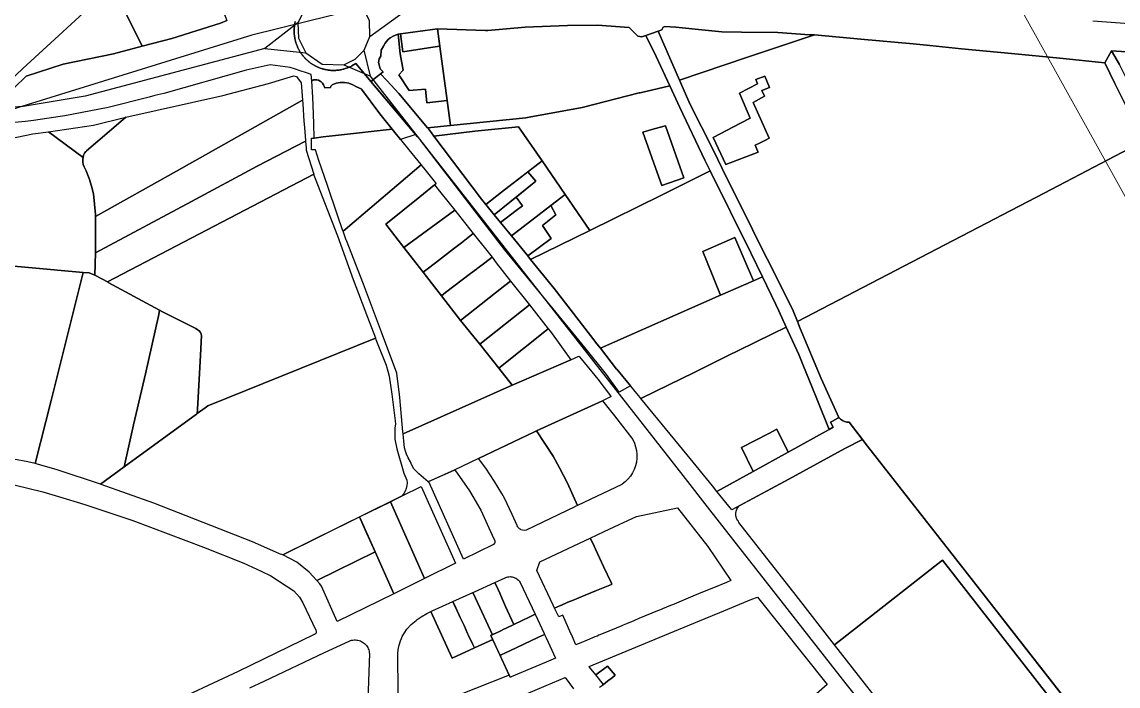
# Model space of a CAD drawing. Header units: metres. Extents: x 3 to 1027712, y 40 to 4430649.
# Drawn here: x 511066 to 511568, y 4410388 to 4410692 of the extents above; entities that cross this region are included whole.
import ezdxf

# ---------------------------------------------------------------- set-up
doc = ezdxf.new("R2010")
doc.units = ezdxf.units.M
doc.header["$MEASUREMENT"] = 0
doc.layers.add('A.ES.SDGC.CP.07003.cadastralparcel — CadastralParcel', color=1, linetype='Continuous')
doc.layers.add('Carreteras_5_km', color=2, linetype='Continuous', lineweight=30)
doc.layers.add('Tuberias_distribucion_agua_ABAQUA', color=5, linetype='Continuous', lineweight=30)
doc.layers.add('Zonas_Interes_Minero_5_km', color=7, linetype='Continuous', lineweight=9, true_color=0xc0fac1)

msp = doc.modelspace()

# ---------------------------------------------------------------- linework, layer by layer
at = {"layer": 'A.ES.SDGC.CP.07003.cadastralparcel — CadastralParcel', "color": 7, "linetype": 'Continuous', "flags": 128}
for points in [[(511023.87, 4410696.28), (511017.91, 4410703.42), (511027.14, 4410710.14), (511047.71, 4410725.11), (511052.93, 4410728.91), (511072.71, 4410743.3), (511076.06, 4410739.42), (511094.98, 4410717.69), (511101.27, 4410710.24), (511104.07, 4410707.68), (511105.14, 4410706.08), (511066.56, 4410670.48), (511054.62, 4410659.46), (511048.21, 4410667.13), (511032.6, 4410685.83), (511023.87, 4410696.28)], [(511121.11, 4410680.72), (511109.45, 4410704.61), (511111.53, 4410704.19), (511114.79, 4410705.59), (511116.89, 4410708.85), (511120.15, 4410711.17), (511139.95, 4410721.88), (511147.11, 4410725.97), (511159.87, 4410692.5), (511157.04, 4410691.28), (511134.71, 4410684.31), (511121.11, 4410680.72)], [(511057.05, 4410656.31), (511054.62, 4410659.46), (511066.56, 4410670.48), (511105.14, 4410706.08), (511105.47, 4410705.59), (511108.03, 4410704.89), (511109.45, 4410704.61), (511121.11, 4410680.72), (511108.08, 4410677.23), (511084.92, 4410672.6), (511067.97, 4410667.01), (511057.05, 4410656.31)], [(511256.4, 4410688.72), (511278.44, 4410687.99), (511279.49, 4410687.95), (511296.63, 4410689.47), (511315.93, 4410690.29), (511329.64, 4410690.33), (511344.16, 4410689.29), (511348.19, 4410685.3), (511350.03, 4410684.98), (511351.78, 4410685.62), (511356.49, 4410676.08), (511362.78, 4410662.65), (511349.23, 4410659.43), (511348.82, 4410659.34), (511322.63, 4410652.69), (511298.45, 4410648.21), (511296.85, 4410647.91), (511262.31, 4410644.5), (511260.79, 4410655.85), (511257.47, 4410680.68), (511256.4, 4410688.72)], [(511429.09, 4410685.97), (511398.34, 4410675.67), (511367.21, 4410665.24), (511357.51, 4410687.65), (511359.19, 4410688.27), (511359.72, 4410689.55), (511360.49, 4410689.79), (511365.51, 4410689.51), (511374.48, 4410688.59), (511386.64, 4410687.33), (511395.64, 4410687.22), (511412.27, 4410687.02), (511426.82, 4410685.9), (511429.09, 4410685.97)], [(511238.43, 4410686.23), (511239.34, 4410677.34), (511240.73, 4410669.74), (511238.72, 4410667.72), (511243.37, 4410660.43), (511250.97, 4410661.05), (511251.59, 4410654.85), (511260.79, 4410655.85), (511262.31, 4410644.5), (511251.83, 4410643.46), (511238.76, 4410659.08), (511233.17, 4410665), (511230.23, 4410668.07), (511231.48, 4410669.08), (511230.17, 4410670.41), (511229.65, 4410672.27), (511229.37, 4410673.31), (511229.71, 4410674.95), (511230.45, 4410676.15), (511230.68, 4410678.88), (511231.6, 4410680.8), (511232.37, 4410682.21), (511233.66, 4410683.74), (511234.73, 4410684.55), (511236.37, 4410685.52), (511238.43, 4410686.23)], [(511257.47, 4410680.68), (511260.79, 4410655.85), (511251.59, 4410654.85), (511250.97, 4410661.05), (511243.37, 4410660.43), (511238.72, 4410667.72), (511240.73, 4410669.74), (511239.34, 4410677.34), (511238.43, 4410686.23), (511239.4, 4410686.37), (511240.51, 4410678.24), (511254.23, 4410680.26), (511257.47, 4410680.74), (511257.47, 4410680.68)], [(511240.51, 4410678.24), (511239.4, 4410686.37), (511256.4, 4410688.72), (511257.47, 4410680.74), (511254.23, 4410680.26), (511240.51, 4410678.24)], [(511432.14, 4410528.59), (511440.26, 4410510.77), (511439.78, 4410510.5), (511437.31, 4410509.14), (511436.42, 4410508.65), (511437.68, 4410506.33), (511435.79, 4410505.29), (511430.39, 4410518.58), (511427.8, 4410524.96), (511423.98, 4410534.34), (511421.85, 4410539.58), (511416.13, 4410552.14), (511412.75, 4410559.56), (511411.38, 4410562.57), (511405.25, 4410575.18), (511399.93, 4410586.14), (511381.34, 4410623.66), (511378.88, 4410628.61), (511367.43, 4410652.69), (511362.78, 4410662.65), (511356.49, 4410676.08), (511351.78, 4410685.62), (511357.51, 4410687.65), (511367.21, 4410665.24), (511372.06, 4410654.04), (511382.68, 4410633.27), (511389, 4410620.29), (511399.85, 4410598.47), (511401.48, 4410595.19), (511413.3, 4410571.69), (511419.28, 4410559.56), (511421.27, 4410554.65), (511422.53, 4410551.54), (511432.14, 4410528.59)], [(511562.08, 4410673.21), (511566.63, 4410663.76), (511578.89, 4410639.26), (511579.8, 4410637.21), (511534.28, 4410613.51), (511492.58, 4410591.79), (511421.27, 4410554.65), (511419.28, 4410559.56), (511413.3, 4410571.69), (511401.48, 4410595.19), (511399.85, 4410598.47), (511389, 4410620.29), (511382.68, 4410633.27), (511372.06, 4410654.04), (511367.21, 4410665.24), (511398.34, 4410675.67), (511429.09, 4410685.97), (511450.24, 4410684.06), (511474.26, 4410681.79), (511481.84, 4410681.08), (511496.33, 4410679.55), (511519.3, 4410677.41), (511541.4, 4410675.24), (511562.08, 4410673.21)], [(511565.18, 4410678.7), (511635.03, 4410673.98), (511649.84, 4410655.43), (511653.62, 4410650.68), (511654.28, 4410649.86), (511655.9, 4410647.83), (511652.56, 4410646.18), (511648.46, 4410644.16), (511643.22, 4410641.57), (511605.31, 4410609.83), (511603.6, 4410608.4), (511600.76, 4410609.7), (511599.36, 4410611.1), (511596.87, 4410613.58), (511586.71, 4410635.69), (511571.94, 4410665.95), (511569.41, 4410671.12), (511568.77, 4410672.44), (511565.18, 4410678.7)], [(511179, 4410663.72), (511190.59, 4410667.13), (511191.8, 4410666.88), (511193.96, 4410664.05), (511194.57, 4410655.98), (511136.87, 4410623.59), (511099.8, 4410602.77), (511099.8, 4410603.64), (511098.81, 4410613.12), (511098, 4410616.73), (511096.89, 4410620.26), (511096.62, 4410620.97), (511095.47, 4410623.67), (511094.54, 4410625.55), (511094.14, 4410626.66), (511093.93, 4410627.83), (511093.93, 4410629), (511094.05, 4410629.83), (511094.3, 4410630.83), (511094.62, 4410631.55), (511094.74, 4410631.77), (511095.35, 4410632.61), (511095.62, 4410632.89), (511107.13, 4410642.57), (511113.67, 4410648.22), (511158.04, 4410658.15), (511179, 4410663.72)], [(511221.46, 4410661.18), (511221.66, 4410661.06), (511230.06, 4410649.75), (511235.64, 4410642.84), (511211.1, 4410640.01), (511204.09, 4410639.2), (511199.92, 4410638.73), (511199.7, 4410645.41), (511199.41, 4410653.73), (511199.28, 4410657.26), (511198.81, 4410664.85), (511199.28, 4410665.15), (511199.56, 4410665.29), (511200.02, 4410665.43), (511200.48, 4410665.44), (511201.14, 4410665.36), (511201.84, 4410665.18), (511202.67, 4410664.79), (511203.2, 4410664.39), (511203.78, 4410663.81), (511204.2, 4410663.15), (511204.55, 4410662.4), (511204.75, 4410661.72), (511207.38, 4410661.88), (511207.54, 4410662.42), (511207.95, 4410662.91), (511208.2, 4410663.07), (511210.03, 4410663.77), (511211.89, 4410664.12), (511213.85, 4410664.15), (511215.83, 4410663.82), (511217.7, 4410663.15), (511219.33, 4410662.23), (511221.46, 4410661.18)], [(511338.39, 4410532.91), (511338.5, 4410532.97), (511344.84, 4410525.23), (511339.65, 4410522.41), (511333.76, 4410530.46), (511323.83, 4410542.82), (511317.04, 4410551.28), (511287.11, 4410587.76), (511248.62, 4410637.72), (511247.26, 4410639.33), (511225.92, 4410664.56), (511230.23, 4410668.07), (511233.17, 4410665), (511238.76, 4410659.08), (511251.83, 4410643.46), (511252.24, 4410642.98), (511253.61, 4410641.17), (511254.77, 4410639.64), (511276.58, 4410610.77), (511278.54, 4410608.36), (511282.41, 4410603.6), (511285.25, 4410600.11), (511290.25, 4410593.97), (511297.72, 4410584.79), (511299.07, 4410583.14), (511309.88, 4410569.85), (511326.5, 4410548.31), (511329.41, 4410544.54), (511330.99, 4410542.49), (511338.39, 4410532.91)], [(511403.05, 4410632.55), (511403.2, 4410632.18), (511388.48, 4410626.53), (511382.64, 4410638.97), (511395.24, 4410645.55), (511399.61, 4410647.83), (511394.71, 4410659.33), (511403.02, 4410663.61), (511402.27, 4410665.46), (511406.35, 4410667.11), (511408.45, 4410661.89), (511404.99, 4410660.5), (511406.15, 4410657.85), (511400.93, 4410654.99), (511408.29, 4410638.59), (511406.69, 4410637.79), (511403.83, 4410636.36), (511401.88, 4410635.39), (511403.05, 4410632.55)], [(511403.05, 4410632.55), (511401.88, 4410635.39), (511403.83, 4410636.36), (511406.69, 4410637.79), (511408.29, 4410638.59), (511400.93, 4410654.99), (511406.15, 4410657.85), (511404.99, 4410660.5), (511408.45, 4410661.89), (511406.35, 4410667.11), (511402.27, 4410665.46), (511403.02, 4410663.61), (511394.71, 4410659.33), (511399.61, 4410647.83), (511395.24, 4410645.55), (511382.64, 4410638.97), (511388.48, 4410626.53), (511403.2, 4410632.18), (511403.05, 4410632.55)], [(511252.24, 4410642.98), (511251.83, 4410643.46), (511262.31, 4410644.5), (511296.85, 4410647.91), (511298.45, 4410648.21), (511322.63, 4410652.69), (511348.82, 4410659.34), (511349.23, 4410659.43), (511362.78, 4410662.65), (511367.43, 4410652.69), (511378.88, 4410628.61), (511381.34, 4410623.66), (511358.93, 4410612.62), (511326.12, 4410596.46), (511314.82, 4410612.91), (511304.31, 4410628.21), (511293.51, 4410643.92), (511273.56, 4410641.89), (511254.77, 4410639.64), (511253.61, 4410641.17), (511252.24, 4410642.98)], [(511099.79, 4410586.09), (511099.8, 4410586.34), (511099.8, 4410602.77), (511136.87, 4410623.59), (511194.57, 4410655.98), (511194.67, 4410654.51), (511194.68, 4410654.37), (511195.26, 4410646.49), (511195.47, 4410643.55), (511195.91, 4410637.65), (511195.94, 4410637.3), (511173.85, 4410625.81), (511143.74, 4410609.67), (511099.79, 4410586.09)], [(511113.67, 4410648.22), (511107.13, 4410642.57), (511095.62, 4410632.89), (511095.35, 4410632.61), (511094.74, 4410631.77), (511094.62, 4410631.55), (511094.3, 4410630.83), (511094.05, 4410629.83), (511078.31, 4410641.62), (511098.87, 4410644.61), (511113.67, 4410648.22)], [(511276.58, 4410610.77), (511254.77, 4410639.64), (511273.56, 4410641.89), (511293.51, 4410643.92), (511304.31, 4410628.21), (511301, 4410625.67), (511285.72, 4410613.9), (511278.54, 4410608.36), (511276.58, 4410610.77)], [(511357.08, 4410622.96), (511350.49, 4410641.47), (511355.69, 4410642.93), (511360.88, 4410644.38), (511369.2, 4410620.49), (511359.22, 4410616.96), (511357.08, 4410622.96)], [(511350.49, 4410641.47), (511357.08, 4410622.96), (511359.22, 4410616.96), (511369.2, 4410620.49), (511360.88, 4410644.38), (511355.69, 4410642.93), (511350.49, 4410641.47)], [(511211.1, 4410640.01), (511235.64, 4410642.84), (511239.53, 4410638.02), (511243.28, 4410633.36), (511248.72, 4410626.62), (511248.88, 4410626.42), (511215.16, 4410597.71), (511214.96, 4410597.54), (511213.16, 4410596.01), (511213.08, 4410596.23), (511210.61, 4410603.44), (511205.98, 4410617.03), (511202.12, 4410628.43), (511200.47, 4410633.35), (511198.72, 4410633.25), (511198.64, 4410638.65), (511199.92, 4410638.73), (511204.09, 4410639.2), (511211.1, 4410640.01)], [(511099.8, 4410575.81), (511099.39, 4410575.98), (511099.79, 4410586.09), (511143.74, 4410609.67), (511173.85, 4410625.81), (511195.94, 4410637.3), (511196.18, 4410634.07), (511196.26, 4410633.11), (511199.72, 4410622.18), (511105.28, 4410572.81), (511099.8, 4410575.81)], [(511240.68, 4410503.35), (511240.6, 4410504.26), (511239.17, 4410519.88), (511237.76, 4410531.09), (511230.69, 4410549.84), (511222.56, 4410571.86), (511214.66, 4410591.83), (511214.61, 4410591.94), (511214.27, 4410592.87), (511213.61, 4410594.69), (511213.46, 4410595.11), (511213.16, 4410596.01), (511214.96, 4410597.54), (511215.16, 4410597.71), (511248.88, 4410626.42), (511249.29, 4410625.92), (511250.01, 4410625.02), (511254.83, 4410619.04), (511255.84, 4410617.81), (511255.1, 4410617.31), (511248.29, 4410611.79), (511232.77, 4410599.22), (511240.99, 4410588.66), (511246.45, 4410581.64), (511249.87, 4410577.25), (511253.93, 4410572.03), (511258.2, 4410566.53), (511267.01, 4410555.21), (511275.78, 4410544.34), (511284.45, 4410533.36), (511290.61, 4410525.54), (511240.68, 4410503.35)], [(511292.41, 4410611.66), (511301.42, 4410618.91), (511297.77, 4410623.18), (511301, 4410625.67), (511304.31, 4410628.21), (511314.82, 4410612.91), (511308.31, 4410607.89), (511290.25, 4410593.97), (511285.25, 4410600.11), (511292.43, 4410605.5), (511295.37, 4410607.71), (511292.41, 4410611.66)], [(511105.62, 4410572.62), (511105.28, 4410572.81), (511199.72, 4410622.18), (511199.84, 4410621.79), (511200.45, 4410620.2), (511210.57, 4410593.88), (511217.84, 4410574.01), (511224.32, 4410556.76), (511227.96, 4410547.17), (511228.01, 4410547.03), (511151.24, 4410516.08), (511150.06, 4410515.21), (511146.31, 4410512.56), (511146.44, 4410514.48), (511147.82, 4410539.26), (511148.29, 4410548.26), (511148.2, 4410548.99), (511147.89, 4410549.72), (511147.4, 4410550.37), (511145.67, 4410551.52), (511130.47, 4410559.16), (511129.12, 4410559.87), (511105.62, 4410572.62)], [(511301.42, 4410618.91), (511289.61, 4410609.4), (511282.41, 4410603.6), (511278.54, 4410608.36), (511285.72, 4410613.9), (511297.77, 4410623.18), (511301.42, 4410618.91)], [(511309.88, 4410569.85), (511299.07, 4410583.14), (511326.12, 4410596.46), (511358.93, 4410612.62), (511381.34, 4410623.66), (511399.93, 4410586.14), (511405.25, 4410575.18), (511401.15, 4410573.38), (511392.65, 4410593.12), (511377.9, 4410586.73), (511379.88, 4410581.87), (511386.05, 4410566.73), (511385.03, 4410566.28), (511330.99, 4410542.49), (511329.41, 4410544.54), (511326.5, 4410548.31), (511309.88, 4410569.85)], [(511240.99, 4410588.66), (511232.77, 4410599.22), (511248.29, 4410611.79), (511255.1, 4410617.31), (511258.01, 4410613.63), (511264.28, 4410605.73), (511240.99, 4410588.66)], [(511289.61, 4410609.4), (511292.41, 4410611.66), (511295.37, 4410607.71), (511292.43, 4410605.5), (511285.25, 4410600.11), (511282.41, 4410603.6), (511289.61, 4410609.4)], [(511299.07, 4410583.14), (511297.72, 4410584.79), (511308.46, 4410592.76), (511304.44, 4410598.63), (511310.62, 4410603.57), (511308.31, 4410607.89), (511314.82, 4410612.91), (511326.12, 4410596.46), (511299.07, 4410583.14)], [(511249.87, 4410577.25), (511246.45, 4410581.64), (511240.99, 4410588.66), (511264.28, 4410605.73), (511272.81, 4410594.98), (511267.36, 4410590.77), (511266.11, 4410589.8), (511263.77, 4410587.99), (511255.56, 4410581.64), (511251.69, 4410578.65), (511249.87, 4410577.25)], [(511297.72, 4410584.79), (511290.25, 4410593.97), (511308.31, 4410607.89), (511310.62, 4410603.57), (511304.44, 4410598.63), (511308.46, 4410592.76), (511297.72, 4410584.79)], [(511258.2, 4410566.53), (511253.93, 4410572.03), (511249.87, 4410577.25), (511251.69, 4410578.65), (511255.56, 4410581.64), (511263.77, 4410587.99), (511266.11, 4410589.8), (511267.36, 4410590.77), (511272.81, 4410594.98), (511281.41, 4410584.13), (511278.13, 4410581.64), (511275.6, 4410579.72), (511274.96, 4410579.23), (511274.58, 4410578.95), (511274.28, 4410578.72), (511271.53, 4410576.64), (511260.14, 4410568), (511258.2, 4410566.53)], [(511379.88, 4410581.87), (511377.9, 4410586.73), (511392.65, 4410593.12), (511401.15, 4410573.38), (511386.05, 4410566.73), (511379.88, 4410581.87)], [(511267.01, 4410555.21), (511258.2, 4410566.53), (511260.14, 4410568), (511271.53, 4410576.64), (511274.28, 4410578.72), (511274.58, 4410578.95), (511274.96, 4410579.23), (511275.6, 4410579.72), (511278.13, 4410581.64), (511281.41, 4410584.13), (511283.32, 4410581.64), (511289.78, 4410573.2), (511287.19, 4410571.15), (511283.03, 4410567.87), (511267.01, 4410555.21)], [(511040.12, 4410495.19), (511039.59, 4410495.24), (511040.04, 4410500.89), (511041.84, 4410521.85), (511043.19, 4410562.82), (511043.58, 4410571.97), (511043.76, 4410575.77), (511043.42, 4410578.12), (511042.27, 4410581.95), (511094.15, 4410577.23), (511094, 4410576.56), (511079.4, 4410518.61), (511072.2, 4410489.69), (511068.85, 4410490.41), (511055.5, 4410492.96), (511040.88, 4410495.08), (511040.12, 4410495.19)], [(511082.17, 4410486.75), (511072.2, 4410489.69), (511079.4, 4410518.61), (511094, 4410576.56), (511094.15, 4410577.23), (511096.93, 4410576.98), (511099.39, 4410575.98), (511099.8, 4410575.81), (511105.28, 4410572.81), (511105.62, 4410572.62), (511129.12, 4410559.87), (511128.76, 4410558), (511122.66, 4410530.69), (511117.18, 4410507.39), (511112.9, 4410488.22), (511102.02, 4410480.29), (511082.17, 4410486.75)], [(511338.39, 4410532.91), (511330.99, 4410542.49), (511385.03, 4410566.28), (511386.05, 4410566.73), (511401.15, 4410573.38), (511405.25, 4410575.18), (511411.38, 4410562.57), (511412.75, 4410559.56), (511416.13, 4410552.14), (511409.91, 4410549.09), (511394.21, 4410541.4), (511389.58, 4410539.13), (511373.89, 4410531.43), (511362.35, 4410525.77), (511349.54, 4410519.5), (511348.62, 4410520.62), (511347.68, 4410521.77), (511344.91, 4410525.14), (511338.5, 4410532.97), (511338.39, 4410532.91)], [(511275.78, 4410544.34), (511267.01, 4410555.21), (511283.03, 4410567.87), (511287.19, 4410571.15), (511289.78, 4410573.2), (511298.51, 4410562.36), (511275.78, 4410544.34)], [(511112.9, 4410488.22), (511117.18, 4410507.39), (511122.66, 4410530.69), (511128.76, 4410558), (511129.12, 4410559.87), (511130.47, 4410559.16), (511145.67, 4410551.52), (511147.4, 4410550.37), (511147.89, 4410549.72), (511148.2, 4410548.99), (511148.29, 4410548.26), (511147.82, 4410539.26), (511146.44, 4410514.48), (511146.31, 4410512.56), (511145.97, 4410512.32), (511112.9, 4410488.22)], [(511284.45, 4410533.36), (511275.78, 4410544.34), (511298.51, 4410562.36), (511307.17, 4410551.36), (511284.45, 4410533.36)], [(511290.62, 4410525.54), (511284.45, 4410533.36), (511307.17, 4410551.36), (511308.09, 4410550.1), (511317.41, 4410537.22), (511294.86, 4410527.4), (511290.62, 4410525.54)], [(511370.73, 4410493.66), (511349.54, 4410519.5), (511362.35, 4410525.77), (511373.89, 4410531.43), (511389.58, 4410539.13), (511394.21, 4410541.4), (511409.91, 4410549.09), (511416.13, 4410552.14), (511421.85, 4410539.58), (511423.98, 4410534.34), (511427.8, 4410524.96), (511430.39, 4410518.58), (511435.79, 4410505.29), (511417, 4410494.91), (511411.87, 4410505.36), (511408.16, 4410503.45), (511395.65, 4410497.01), (511401.03, 4410486.11), (511384.4, 4410476.93), (511382.29, 4410479.55), (511370.73, 4410493.66)], [(511102.36, 4410480.17), (511102.02, 4410480.29), (511112.9, 4410488.22), (511145.97, 4410512.32), (511146.31, 4410512.56), (511150.06, 4410515.21), (511151.24, 4410516.08), (511228.01, 4410547.03), (511228.22, 4410546.47), (511228.82, 4410544.88), (511232.84, 4410534.67), (511233.67, 4410532), (511234.32, 4410529.68), (511235.54, 4410521.51), (511236.97, 4410509.18), (511237.11, 4410507.71), (511236.9, 4410506.08), (511236.86, 4410500.81), (511237.76, 4410496.5), (511240.99, 4410485.27), (511242.39, 4410482.07), (511242.48, 4410480.79), (511242.39, 4410479.57), (511242.08, 4410478.26), (511241.59, 4410477.08), (511240.94, 4410476.02), (511240.29, 4410474.93), (511236.8, 4410473.18), (511185.51, 4410447.95), (511183.97, 4410448.42), (511176.8, 4410451.55), (511171.64, 4410453.79), (511126.54, 4410471.54), (511102.36, 4410480.17)], [(511321.41, 4410538.54), (511322.18, 4410537.61), (511329.82, 4410528.37), (511335.68, 4410520.72), (511335.88, 4410520.46), (511332, 4410518.45), (511301.68, 4410504.63), (511300.79, 4410504.23), (511275.25, 4410492.04), (511264.06, 4410486.7), (511252.17, 4410481.36), (511247.89, 4410484.99), (511246.67, 4410486.16), (511245.56, 4410487.29), (511244.7, 4410488.95), (511243.97, 4410490.5), (511243.04, 4410492.29), (511242.28, 4410493.91), (511241.71, 4410495.29), (511241.35, 4410496.93), (511240.97, 4410500.12), (511240.7, 4410503.1), (511240.68, 4410503.35), (511290.61, 4410525.54), (511294.86, 4410527.4), (511317.41, 4410537.22), (511321.1, 4410538.92), (511321.41, 4410538.54)], [(511320.48, 4410470.42), (511315.95, 4410480.71), (511312.31, 4410487.78), (511309.33, 4410493.01), (511301.68, 4410504.63), (511332, 4410518.45), (511337.42, 4410511.46), (511345.82, 4410500.66), (511346.59, 4410499.06), (511347.16, 4410497.38), (511347.55, 4410495.65), (511347.74, 4410493.89), (511347.72, 4410492.12), (511347.51, 4410490.36), (511347.11, 4410488.67), (511347.1, 4410488.64), (511346.5, 4410486.97), (511345.72, 4410485.38), (511344.76, 4410483.89), (511343.64, 4410482.52), (511342.38, 4410481.28), (511340.98, 4410480.2), (511340.85, 4410480.11), (511320.48, 4410470.42)], [(511437.68, 4410506.33), (511436.42, 4410508.65), (511437.31, 4410509.14), (511439.78, 4410510.5), (511440.26, 4410510.77), (511440.99, 4410509.99), (511441.85, 4410509.37), (511442.23, 4410509.17), (511442.8, 4410508.93), (511443.83, 4410508.68), (511444.88, 4410508.62), (511451.03, 4410500.75), (511442.97, 4410496.56), (511417.26, 4410482.61), (511391.21, 4410468.46), (511388.44, 4410471.9), (511384.4, 4410476.93), (511401.03, 4410486.11), (511417, 4410494.91), (511435.79, 4410505.29), (511437.68, 4410506.33)], [(511300.8, 4410504.23), (511301.68, 4410504.63), (511309.33, 4410493.01), (511312.31, 4410487.78), (511315.95, 4410480.71), (511320.48, 4410470.42), (511319.52, 4410469.96), (511319.35, 4410469.88), (511297.01, 4410459.25), (511296.21, 4410459.1), (511295.4, 4410459.15), (511294.62, 4410459.4), (511294.51, 4410459.45), (511293.92, 4410459.83), (511293.33, 4410460.39), (511293.15, 4410460.68), (511292.96, 4410461.12), (511292.85, 4410461.36), (511290.68, 4410466.37), (511287.06, 4410473.89), (511285.91, 4410476), (511282.56, 4410481.52), (511278.5, 4410487.55), (511275.25, 4410492.03), (511300.8, 4410504.23)], [(511401.03, 4410486.11), (511395.65, 4410497.01), (511408.16, 4410503.45), (511411.87, 4410505.36), (511417, 4410494.91), (511401.03, 4410486.11)], [(511264.23, 4410486.78), (511264.28, 4410486.8), (511271.11, 4410477.21), (511272.65, 4410474.58), (511275.87, 4410469.13), (511276.31, 4410468.29), (511281.52, 4410456.87), (511282.63, 4410454.3), (511282.71, 4410453.78), (511282.65, 4410453.46), (511282.58, 4410453.27), (511282.27, 4410452.84), (511282, 4410452.65), (511268.27, 4410445.87), (511252.56, 4410481), (511252.36, 4410481.44), (511264.06, 4410486.7), (511264.23, 4410486.78)], [(511264.68, 4410444.1), (511250.52, 4410437.1), (511234.82, 4410472.2), (511236.8, 4410473.18), (511240.29, 4410474.93), (511248.97, 4410479.22), (511264.68, 4410444.1)], [(511223.29, 4410459.31), (511220.64, 4410465.23), (511234.82, 4410472.2), (511250.52, 4410437.1), (511236.35, 4410430.11), (511227.79, 4410449.25), (511223.29, 4410459.31)], [(511312.78, 4410424.76), (511313.14, 4410424.91), (511316.17, 4410426.15), (511318.17, 4410426.97), (511324.09, 4410429.41), (511329.24, 4410431.52), (511336.14, 4410434.35), (511336.28, 4410434.41), (511335.93, 4410435.17), (511332.47, 4410442.55), (511328.76, 4410450.45), (511327.48, 4410453.18), (511326.35, 4410455.6), (511332.78, 4410458.58), (511339.6, 4410461.74), (511347.56, 4410465.43), (511366.27, 4410469.42), (511380.17, 4410451.77), (511390.76, 4410436.13), (511388.7, 4410435.28), (511382.79, 4410432.83), (511376.32, 4410430.15), (511375.71, 4410429.89), (511374.49, 4410429.39), (511364.82, 4410425.38), (511364.02, 4410425.05), (511363.11, 4410424.67), (511359.46, 4410423.16), (511358.78, 4410422.87), (511358.04, 4410422.57), (511357.24, 4410422.24), (511348.64, 4410418.67), (511348.01, 4410418.41), (511347.22, 4410418.08), (511346.34, 4410417.72), (511342.95, 4410416.31), (511342.14, 4410415.97), (511341.47, 4410415.69), (511340.79, 4410415.42), (511332.29, 4410411.89), (511330.23, 4410411.04), (511329.46, 4410410.72), (511328.54, 4410410.34), (511324.91, 4410408.83), (511323.9, 4410408.41), (511323.18, 4410408.11), (511319.8, 4410406.71), (511317.75, 4410411.42), (511317.54, 4410411.89), (511313.87, 4410420.33), (511311.94, 4410419.56), (511310.82, 4410421.98), (511310.06, 4410423.54), (511312.78, 4410424.76)], [(511201.11, 4410436.07), (511197.61, 4410440), (511191.91, 4410444.5), (511185.51, 4410447.95), (511220.64, 4410465.23), (511227.79, 4410449.25), (511201.11, 4410436.07)], [(511312.78, 4410424.76), (511310.06, 4410423.54), (511309.45, 4410424.8), (511301.95, 4410440.67), (511303.33, 4410444.72), (511326.35, 4410455.6), (511327.48, 4410453.18), (511328.76, 4410450.45), (511332.47, 4410442.55), (511335.93, 4410435.17), (511336.28, 4410434.41), (511336.14, 4410434.35), (511329.24, 4410431.52), (511324.09, 4410429.41), (511318.17, 4410426.97), (511316.17, 4410426.15), (511313.14, 4410424.91), (511312.78, 4410424.76)], [(511227.79, 4410449.25), (511236.35, 4410430.11), (511210.45, 4410417.32), (511203.21, 4410433.5), (511202.44, 4410434.58), (511201.11, 4410436.07), (511227.79, 4410449.25)], [(511568.89, 4410253.05), (511556.38, 4410261.86), (511469.55, 4410366.65), (511438.21, 4410406.74), (511487.65, 4410445.38), (511605.9, 4410294.13), (511568.89, 4410253.05)], [(511273.08, 4410430.87), (511273.38, 4410431.01), (511282.7, 4410435.25), (511283.98, 4410432.39), (511284.94, 4410430.27), (511285.72, 4410428.53), (511287.61, 4410424.31), (511291.34, 4410416.02), (511287.89, 4410414.36), (511286.76, 4410413.81), (511285.4, 4410413.16), (511282.76, 4410411.89), (511282.3, 4410411.67), (511282.01, 4410411.52), (511281.54, 4410411.3), (511273.84, 4410428), (511272.61, 4410430.66), (511273.08, 4410430.87)], [(511283.98, 4410432.39), (511282.7, 4410435.25), (511287.35, 4410437.37), (511287.78, 4410437.56), (511288.23, 4410437.7), (511288.68, 4410437.81), (511289.15, 4410437.88), (511289.62, 4410437.9), (511290.09, 4410437.88), (511290.55, 4410437.83), (511291.01, 4410437.73), (511291.46, 4410437.59), (511291.89, 4410437.42), (511292.31, 4410437.2), (511292.71, 4410436.95), (511293.08, 4410436.67), (511293.43, 4410436.35), (511293.75, 4410436.01), (511294.04, 4410435.64), (511294.29, 4410435.24), (511301.07, 4410420.71), (511298.32, 4410419.38), (511295.19, 4410417.87), (511291.34, 4410416.02), (511287.61, 4410424.31), (511285.72, 4410428.53), (511284.94, 4410430.27), (511283.98, 4410432.39)], [(511281.54, 4410411.3), (511281.35, 4410411.21), (511280.9, 4410411), (511281.72, 4410409.2), (511273.28, 4410405.31), (511272.45, 4410407.11), (511270.62, 4410411.02), (511270.22, 4410411.89), (511268.55, 4410415.47), (511266.85, 4410419.13), (511264.78, 4410423.59), (511264.69, 4410423.78), (511263.43, 4410426.48), (511272.61, 4410430.66), (511273.84, 4410428), (511281.54, 4410411.3)], [(511263.13, 4410400.63), (511253.4, 4410421.92), (511253.98, 4410422.18), (511263.43, 4410426.48), (511264.78, 4410423.59), (511266.85, 4410419.13), (511268.55, 4410415.47), (511270.22, 4410411.89), (511270.62, 4410411.02), (511272.45, 4410407.11), (511273.28, 4410405.31), (511263.13, 4410400.63)], [(511263.13, 4410400.63), (511273.28, 4410405.31), (511281.72, 4410409.2), (511281.82, 4410408.97), (511289.21, 4410392.82), (511242.16, 4410374.24), (511238.52, 4410373.19), (511238.23, 4410400.65), (511238.25, 4410402.57), (511238.46, 4410404.6), (511238.87, 4410406.6), (511239.48, 4410408.55), (511239.89, 4410409.59), (511240.27, 4410410.43), (511241.24, 4410412.23), (511242.34, 4410413.86), (511242.38, 4410413.92), (511244.42, 4410415.99), (511246.62, 4410417.88), (511247.06, 4410418.22), (511248.99, 4410419.57), (511251.46, 4410421.06), (511253.4, 4410421.92), (511263.13, 4410400.63)], [(511281.35, 4410411.21), (511282.3, 4410411.67), (511282.76, 4410411.89), (511285.4, 4410413.16), (511286.76, 4410413.81), (511287.89, 4410414.36), (511291.34, 4410416.02), (511295.19, 4410417.87), (511298.32, 4410419.38), (511301.07, 4410420.71), (511305.19, 4410411.89), (511305.38, 4410411.49), (511302.71, 4410410.22), (511289.6, 4410403.97), (511285.54, 4410402.04), (511285.09, 4410401.82), (511280.9, 4410411), (511281.35, 4410411.21)], [(511290.14, 4410391.97), (511289.77, 4410391.8), (511289.21, 4410392.82), (511285.09, 4410401.82), (511285.54, 4410402.04), (511289.6, 4410403.97), (511302.71, 4410410.22), (511305.38, 4410411.49), (511306.11, 4410409.92), (511310.47, 4410400.58), (511306.11, 4410398.73), (511290.14, 4410391.97)], [(511328.98, 4410392.88), (511334.33, 4410396.99), (511337.84, 4410392.8), (511336.54, 4410391.79), (511334.34, 4410390.08), (511332.45, 4410388.6), (511328.98, 4410392.88)]]:
    msp.add_lwpolyline(points, close=True, dxfattribs=at)
for points in [[(511191.27, 4410692.02), (511191.2, 4410691.71), (511191.13, 4410691.4), (511191.07, 4410691.1), (511191.01, 4410690.79), (511190.96, 4410690.47), (511190.92, 4410690.16), (511190.88, 4410689.85), (511190.84, 4410689.54), (511190.81, 4410689.22), (511190.79, 4410688.91), (511190.77, 4410688.59), (511190.76, 4410688.28), (511190.75, 4410687.96), (511190.75, 4410687.33), (511190.76, 4410687.02), (511190.78, 4410686.7), (511190.8, 4410686.39), (511190.83, 4410686.07), (511190.86, 4410685.76), (511190.9, 4410685.45), (511190.94, 4410685.14), (511190.99, 4410684.82), (511191.04, 4410684.51), (511191.1, 4410684.2), (511191.16, 4410683.89), (511191.23, 4410683.59), (511191.31, 4410683.28), (511191.39, 4410682.98), (511191.47, 4410682.67), (511191.56, 4410682.37), (511191.66, 4410682.07), (511191.76, 4410681.77), (511191.87, 4410681.48), (511191.98, 4410681.18), (511192.1, 4410680.89), (511192.22, 4410680.6), (511192.34, 4410680.31), (511192.48, 4410680.02), (511192.61, 4410679.74), (511192.76, 4410679.46), (511192.9, 4410679.18), (511193.05, 4410678.9), (511193.21, 4410678.63), (511193.37, 4410678.36), (511193.54, 4410678.09), (511193.71, 4410677.83), (511193.88, 4410677.56), (511194.06, 4410677.3), (511194.25, 4410677.05), (511194.63, 4410676.55), (511194.83, 4410676.3), (511195.03, 4410676.06), (511195.23, 4410675.82), (511195.44, 4410675.58), (511195.66, 4410675.35), (511195.88, 4410675.13), (511196.1, 4410674.9), (511196.32, 4410674.68), (511196.55, 4410674.47), (511196.79, 4410674.25), (511197.02, 4410674.05), (511197.26, 4410673.84), (511197.51, 4410673.64), (511197.75, 4410673.45), (511198.01, 4410673.26), (511198.26, 4410673.07), (511198.78, 4410672.71), (511199.04, 4410672.54), (511199.31, 4410672.37), (511199.85, 4410672.05), (511200.12, 4410671.89), (511200.4, 4410671.74), (511200.68, 4410671.6), (511200.97, 4410671.46), (511201.25, 4410671.33), (511201.54, 4410671.2), (511201.83, 4410671.07), (511202.12, 4410670.95), (511202.41, 4410670.84), (511202.71, 4410670.73), (511203.31, 4410670.53), (511203.6, 4410670.43), (511203.91, 4410670.35), (511204.21, 4410670.26), (511204.52, 4410670.19), (511204.83, 4410670.11), (511205.12, 4410670.05), (511205.75, 4410669.93), (511206.06, 4410669.88), (511206.38, 4410669.83), (511206.68, 4410669.79), (511206.99, 4410669.76), (511207.32, 4410669.73), (511207.62, 4410669.71), (511207.94, 4410669.69), (511208.25, 4410669.68), (511208.58, 4410669.67), (511209.21, 4410669.67), (511209.52, 4410669.68), (511209.84, 4410669.7), (511210.15, 4410669.72), (511210.46, 4410669.74), (511210.78, 4410669.78), (511211.09, 4410669.81), (511211.4, 4410669.86), (511211.71, 4410669.9), (511212.03, 4410669.96), (511212.33, 4410670.02), (511212.64, 4410670.08), (511213.26, 4410670.22), (511213.55, 4410670.3), (511213.86, 4410670.39), (511214.16, 4410670.48), (511214.77, 4410670.68), (511215.05, 4410670.79), (511215.35, 4410670.9), (511215.64, 4410671.01), (511215.93, 4410671.14), (511216.22, 4410671.26), (511216.52, 4410671.39), (511216.79, 4410671.53), (511217.23, 4410671.76), (511218.97, 4410672.8), (511222.94, 4410668.08), (511225.92, 4410664.56), (511246.42, 4410640.33), (511239.53, 4410638.02), (511235.64, 4410642.84), (511230.06, 4410649.75), (511221.66, 4410661.06), (511221.46, 4410661.18), (511219.33, 4410662.23), (511217.7, 4410663.15), (511215.83, 4410663.82), (511213.85, 4410664.15), (511211.89, 4410664.12), (511210.03, 4410663.77), (511208.2, 4410663.07), (511207.95, 4410662.91), (511207.54, 4410662.42), (511207.38, 4410661.88), (511204.75, 4410661.72), (511204.55, 4410662.4), (511204.2, 4410663.15), (511203.78, 4410663.81), (511203.2, 4410664.39), (511202.67, 4410664.79), (511201.84, 4410665.18), (511201.14, 4410665.36), (511200.48, 4410665.44), (511200.02, 4410665.43), (511199.56, 4410665.29), (511199.28, 4410665.15), (511198.81, 4410664.85), (511198.62, 4410667.88), (511196.42, 4410668.6), (511193.56, 4410669.52), (511190.85, 4410670.4), (511188.93, 4410671.02), (511179.8, 4410672.23), (511168.84, 4410669.8), (511131.09, 4410659.15), (511126.98, 4410658.13), (511124.41, 4410657.49), (511105.52, 4410652.77), (511085.66, 4410648.92), (511083.6, 4410648.51), (511071.42, 4410646.78), (511067.64, 4410646.24), (511036.95, 4410643.55)], [(511057.05, 4410656.31), (511067.97, 4410667.01), (511084.92, 4410672.6), (511108.08, 4410677.23), (511121.11, 4410680.72), (511134.71, 4410684.31), (511157.04, 4410691.28), (511159.87, 4410692.5)], [(511635.03, 4410673.98), (511565.18, 4410678.7), (511562.08, 4410673.21), (511541.4, 4410675.24), (511519.3, 4410677.41), (511496.33, 4410679.55), (511481.84, 4410681.08), (511474.26, 4410681.79), (511450.24, 4410684.06), (511429.09, 4410685.97), (511426.82, 4410685.9), (511412.27, 4410687.02), (511395.64, 4410687.22), (511386.64, 4410687.33), (511374.48, 4410688.59), (511365.51, 4410689.51), (511360.49, 4410689.79), (511359.72, 4410689.55), (511359.19, 4410688.27), (511357.51, 4410687.65), (511351.78, 4410685.62), (511350.03, 4410684.98), (511348.19, 4410685.3), (511344.16, 4410689.29), (511329.64, 4410690.33), (511315.93, 4410690.29), (511296.63, 4410689.47), (511279.49, 4410687.95), (511278.44, 4410687.99), (511256.4, 4410688.72), (511238.43, 4410686.23), (511236.37, 4410685.52), (511234.73, 4410684.55), (511233.66, 4410683.74), (511232.37, 4410682.21), (511231.6, 4410680.8), (511230.68, 4410678.88), (511230.45, 4410676.15), (511229.71, 4410674.95), (511229.37, 4410673.31), (511229.65, 4410672.27), (511230.17, 4410670.41), (511231.48, 4410669.08), (511225.92, 4410664.56), (511222.94, 4410668.08), (511218.97, 4410672.8), (511217.23, 4410671.76), (511216.79, 4410671.53), (511216.52, 4410671.39), (511216.22, 4410671.26), (511215.93, 4410671.14), (511215.64, 4410671.01), (511215.35, 4410670.9), (511215.05, 4410670.79), (511214.77, 4410670.68), (511214.16, 4410670.48), (511213.86, 4410670.39), (511213.55, 4410670.3), (511213.26, 4410670.22), (511212.64, 4410670.08), (511212.33, 4410670.02), (511212.03, 4410669.96), (511211.71, 4410669.9), (511211.4, 4410669.86), (511211.09, 4410669.81), (511210.78, 4410669.78), (511210.46, 4410669.74), (511210.15, 4410669.72), (511209.84, 4410669.7), (511209.52, 4410669.68), (511209.21, 4410669.67), (511208.58, 4410669.67), (511208.25, 4410669.68), (511207.94, 4410669.69), (511207.62, 4410669.71), (511207.32, 4410669.73), (511206.99, 4410669.76), (511206.68, 4410669.79), (511206.38, 4410669.83), (511206.06, 4410669.88), (511205.75, 4410669.93), (511205.12, 4410670.05), (511204.83, 4410670.11), (511204.52, 4410670.19), (511204.21, 4410670.26), (511203.91, 4410670.35), (511203.6, 4410670.43), (511203.31, 4410670.53), (511202.71, 4410670.73), (511202.41, 4410670.84), (511202.12, 4410670.95), (511201.83, 4410671.07), (511201.54, 4410671.2), (511201.25, 4410671.33), (511200.97, 4410671.46), (511200.68, 4410671.6), (511200.4, 4410671.74), (511200.12, 4410671.89), (511199.85, 4410672.05), (511199.31, 4410672.37), (511199.04, 4410672.54), (511198.78, 4410672.71), (511198.26, 4410673.07), (511198.01, 4410673.26), (511197.75, 4410673.45), (511197.51, 4410673.64), (511197.26, 4410673.84), (511197.02, 4410674.05), (511196.79, 4410674.25), (511196.55, 4410674.47), (511196.32, 4410674.68), (511196.1, 4410674.9), (511195.88, 4410675.13), (511195.66, 4410675.35), (511195.44, 4410675.58), (511195.23, 4410675.82), (511195.03, 4410676.06), (511194.83, 4410676.3), (511194.63, 4410676.55), (511194.25, 4410677.05), (511194.06, 4410677.3), (511193.88, 4410677.56), (511193.71, 4410677.83), (511193.54, 4410678.09), (511193.37, 4410678.36), (511193.21, 4410678.63), (511193.05, 4410678.9), (511192.9, 4410679.18), (511192.76, 4410679.46), (511192.61, 4410679.74), (511192.48, 4410680.02), (511192.34, 4410680.31), (511192.22, 4410680.6), (511192.1, 4410680.89), (511191.98, 4410681.18), (511191.87, 4410681.48), (511191.76, 4410681.77), (511191.66, 4410682.07), (511191.56, 4410682.37), (511191.47, 4410682.67), (511191.39, 4410682.98), (511191.31, 4410683.28), (511191.23, 4410683.59), (511191.16, 4410683.89), (511191.1, 4410684.2), (511191.04, 4410684.51), (511190.99, 4410684.82), (511190.94, 4410685.14), (511190.9, 4410685.45), (511190.86, 4410685.76), (511190.83, 4410686.07), (511190.8, 4410686.39), (511190.78, 4410686.7), (511190.76, 4410687.02), (511190.75, 4410687.33), (511190.75, 4410687.96), (511190.76, 4410688.28), (511190.77, 4410688.59), (511190.79, 4410688.91), (511190.81, 4410689.22), (511190.84, 4410689.54), (511190.88, 4410689.85), (511190.92, 4410690.16), (511190.96, 4410690.47), (511191.01, 4410690.79), (511191.07, 4410691.1), (511191.13, 4410691.4), (511191.2, 4410691.71), (511191.27, 4410692.02)], [(511578.89, 4410639.26), (511566.63, 4410663.76), (511562.08, 4410673.21), (511565.18, 4410678.7), (511568.77, 4410672.44)], [(511055.44, 4410637.46), (511071.05, 4410640.6), (511078.31, 4410641.62), (511078.31, 4410641.62), (511094.05, 4410629.83), (511093.93, 4410629), (511093.93, 4410627.83), (511094.14, 4410626.66), (511094.54, 4410625.55), (511095.47, 4410623.67), (511096.62, 4410620.97), (511096.89, 4410620.26), (511098, 4410616.73), (511098.81, 4410613.12), (511099.8, 4410603.64), (511099.8, 4410602.77), (511099.8, 4410586.34), (511099.79, 4410586.09), (511099.39, 4410575.98), (511096.93, 4410576.98), (511094.15, 4410577.23), (511042.27, 4410581.95)], [(511570.94, 4410347.36), (511498.05, 4410440.61), (511453.4, 4410497.71), (511444.88, 4410508.62), (511443.83, 4410508.68), (511442.8, 4410508.93), (511442.23, 4410509.17), (511441.85, 4410509.37), (511440.99, 4410509.99), (511440.26, 4410510.77), (511432.14, 4410528.59), (511422.53, 4410551.54), (511421.27, 4410554.65), (511492.58, 4410591.79), (511534.28, 4410613.51), (511579.8, 4410637.21)], [(511605.9, 4410294.13), (511487.65, 4410445.38), (511438.21, 4410406.74), (511420.62, 4410429.24), (511394.43, 4410462.75), (511394.32, 4410463.06), (511394.24, 4410463.37), (511393.81, 4410463.64), (511393.37, 4410464.63), (511393.2, 4410465.22), (511393.12, 4410465.68), (511393.06, 4410466.77), (511393.2, 4410467.84), (511393.52, 4410468.78), (511394.02, 4410469.63), (511394.63, 4410470.31), (511417.26, 4410482.61), (511442.97, 4410496.56), (511451.03, 4410500.75), (511453.4, 4410497.71), (511453.4, 4410497.71), (511498.05, 4410440.61), (511574.07, 4410343.36)], [(511062.45, 4410480), (511075.67, 4410476.67), (511082.81, 4410474.58), (511094.89, 4410470.94), (511116.81, 4410463.62), (511149.2, 4410451.4), (511167.64, 4410444.1), (511175.65, 4410440.35), (511180.01, 4410438.32), (511190.56, 4410431.36), (511193.26, 4410428.55), (511194.79, 4410425.98), (511200.7, 4410413.34), (511200.79, 4410413.08), (511200.84, 4410412.8), (511200.83, 4410412.5), (511200.76, 4410412.2), (511200.62, 4410411.92), (511200.44, 4410411.68), (511200.23, 4410411.49), (511199.99, 4410411.35), (511165.11, 4410394.53), (511130.53, 4410378.28)], [(511330.62, 4410387.31), (511332.45, 4410388.6), (511334.34, 4410390.08), (511336.54, 4410391.79), (511337.84, 4410392.8), (511334.33, 4410396.99), (511328.98, 4410392.88), (511326.09, 4410396.43), (511325.82, 4410396.77), (511362.37, 4410411.89), (511378.94, 4410418.75), (511385.74, 4410421.56), (511400.37, 4410427.61), (511400.37, 4410427.61), (511402.92, 4410428.48), (511434.91, 4410388.55), (511428.71, 4410383.19)], [(511170.5, 4410387.02), (511177.03, 4410390.1), (511204.71, 4410403.13), (511215.99, 4410408.44), (511216.54, 4410408.64), (511217.09, 4410408.79), (511217.66, 4410408.89), (511218.24, 4410408.95), (511218.82, 4410408.95), (511219.4, 4410408.9), (511219.97, 4410408.81), (511220.53, 4410408.66), (511221.08, 4410408.47), (511221.6, 4410408.23), (511222.11, 4410407.94), (511222.59, 4410407.61), (511223.03, 4410407.25), (511223.45, 4410406.84), (511223.82, 4410406.4), (511224.16, 4410405.93), (511224.46, 4410405.43), (511224.71, 4410404.91), (511224.92, 4410404.37), (511225.07, 4410403.81), (511225.18, 4410403.24), (511225.24, 4410402.67), (511223.67, 4410360.19)], [(511288.92, 4410380.76), (511306.11, 4410388.03), (511314.87, 4410391.73), (511318.76, 4410386.5)]]:
    msp.add_lwpolyline(points, dxfattribs=at)
at = {"layer": 'Carreteras_5_km'}
for p, q in [((511196.81, 4410699.98, 1.43), (511192.49, 4410691.41, 1.55)), ((511225.45, 4410685.16, 1.67), (511240.85, 4410696.4, 1.79)), ((511192.49, 4410691.41, 1.55), (511177.37, 4410679.64, 1.57)), ((511556.56, 4410692.34, 10.77), (511662.85, 4410684.45, 13.66)), ((511222.84, 4410678.97, 1.66), (511225.45, 4410685.16, 1.67)), ((511177.37, 4410679.64, 1.57), (511196.14, 4410677.7, 1.68)), ((511225.75, 4410667.03, 1.73), (511222.84, 4410678.97, 1.66)), ((511213.49, 4410672.3, 1.67), (511225.75, 4410667.03, 1.73)), ((511368.92, 4410484.21, 2.64), (511225.75, 4410667.03, 1.73)), ((511368.92, 4410484.21, 2.64), (511225.75, 4410667.03, 1.73)), ((511381.13, 4410468.51, 2.87), (511368.92, 4410484.21, 2.64)), ((511381.13, 4410468.51, 2.87), (511368.92, 4410484.21, 2.64)), ((511406.57, 4410436.01, 3.38), (511381.13, 4410468.51, 2.87)), ((511406.57, 4410436.01, 3.38), (511381.13, 4410468.51, 2.87)), ((511443.64, 4410388.89, 4), (511406.57, 4410436.01, 3.38)), ((511443.64, 4410388.89, 4), (511406.57, 4410436.01, 3.38)), ((511489.9, 4410331.18, 4.07), (511443.64, 4410388.89, 4)), ((511489.9, 4410331.18, 4.07), (511443.64, 4410388.89, 4))]:
    msp.add_line(p, q, dxfattribs=at)
for points in [[(511225.45, 4410685.16, 1.67), (511225.32, 4410692.35, 1.67), (511221.88, 4410699.22, 1.62)], [(511192.49, 4410691.41, 1.55), (511192.71, 4410684.45, 1.61), (511196.14, 4410677.7, 1.68)], [(511177.37, 4410679.64, 1.57), (511095.11, 4410657.92, 1.83), (511066.63, 4410653.2, 1.9), (511023.31, 4410650.18, 2), (510969.48, 4410653.85, 2), (510851.53, 4410668.12, 1.73), (510765.99, 4410678.47, 1.53)], [(511196.14, 4410677.7, 1.68), (511203.6, 4410672.57, 1.66), (511213.49, 4410672.3, 1.67)], [(511213.49, 4410672.3, 1.67), (511218.76, 4410674.81, 1.67), (511222.84, 4410678.97, 1.66)]]:
    msp.add_polyline3d(points, dxfattribs=at)
at = {"layer": 'Tuberias_distribucion_agua_ABAQUA'}
msp.add_lwpolyline([(512141.27, 4410135.32), (512132.6, 4410131.3), (512105.5, 4410185.07), (512064.44, 4410285.4), (512001.79, 4410417.48), (511918.81, 4410534.95), (511831.18, 4410604.59), (511741.22, 4410655.81), (511636.66, 4410687.35), (511537.39, 4410704.92), (511421.61, 4410712.54), (511311.12, 4410712.54), (511231.32, 4410700.69), (511171.42, 4410685.87), (511059.66, 4410651.16)], dxfattribs=at)
at = {"layer": 'Zonas_Interes_Minero_5_km'}
msp.add_lwpolyline([(511608.33, 4409829.77), (511757.58, 4409970.14), (511708.01, 4410055.06), (511706.13, 4410055.57), (511705.81, 4410055.65), (511704.3, 4410056.06), (511704.68, 4410063.27), (511637, 4410482.72), (511578.3, 4410599.55), (511448.27, 4410833.42), (511376, 4410892.53), (511361.07, 4411061.56)], dxfattribs=at)

doc.saveas('drawing.dxf')
